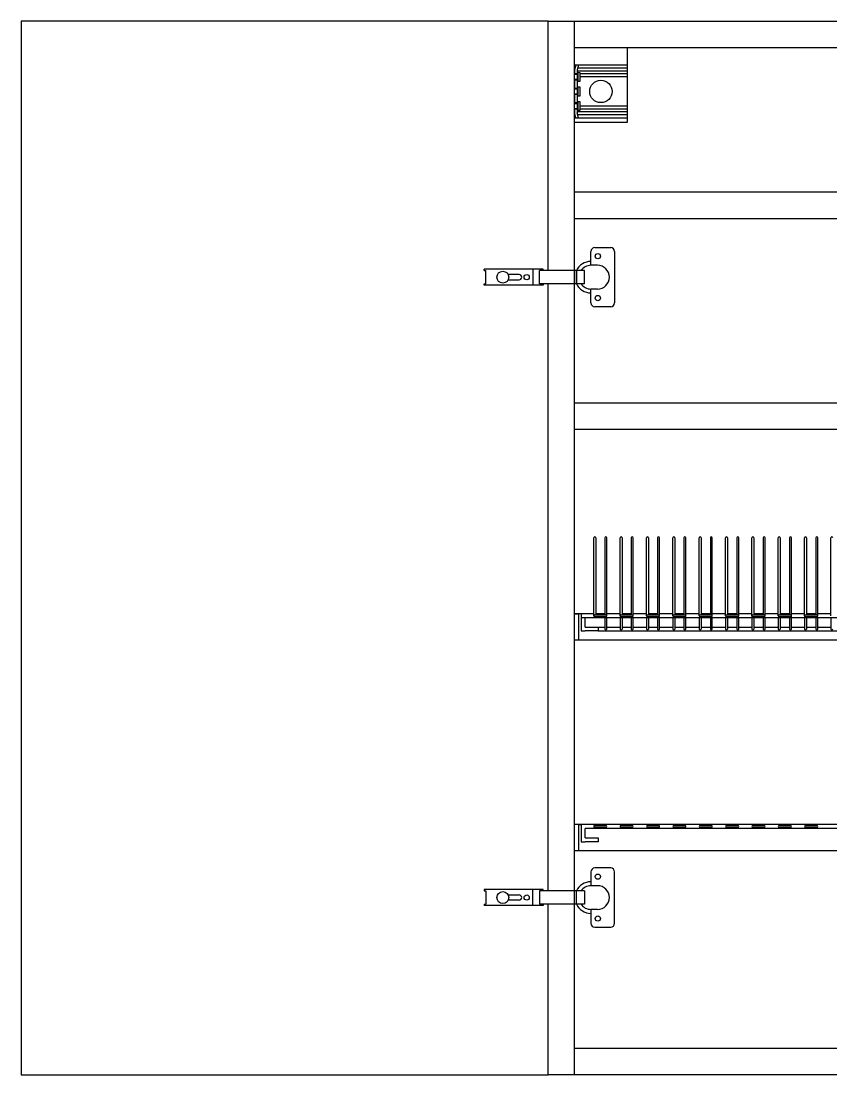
# Model space of a CAD drawing. Header units: millimetres. Extents: x 6384 to 7139, y 3709 to 4012.
# Drawn here: x 6462.8 to 6524.3, y 3715.3 to 3795.3 of the extents above; entities that cross this region are included whole.
import ezdxf

# ---------------------------------------------------------------- set-up
doc = ezdxf.new("R2010")
doc.units = ezdxf.units.MM
for name, color, linetype in [('linee sezionate', 5, 'Continuous'), ('prospetti', 2, 'Continuous'), ('viti', 4, 'Continuous')]:
    doc.layers.add(name, color=color, linetype=linetype)

msp = doc.modelspace()

# ---------------------------------------------------------------- linework, layer by layer
at = {"layer": 'linee sezionate'}
for p, q in [((6506.265, 3750.118), (6506.265, 3756.049)), ((6506.415, 3756.049), (6506.415, 3750.193)), ((6507.115, 3756.049), (6507.115, 3750.193)), ((6507.265, 3750.118), (6507.265, 3756.049)), ((6508.265, 3750.118), (6508.265, 3756.049)), ((6508.415, 3756.049), (6508.415, 3750.193)), ((6509.115, 3756.049), (6509.115, 3750.193)), ((6509.265, 3750.118), (6509.265, 3756.049)), ((6510.265, 3750.118), (6510.265, 3756.049)), ((6510.415, 3756.049), (6510.415, 3750.193)), ((6511.115, 3756.049), (6511.115, 3750.193)), ((6511.265, 3750.118), (6511.265, 3756.049)), ((6512.265, 3750.118), (6512.265, 3756.049)), ((6512.415, 3756.049), (6512.415, 3750.193)), ((6513.115, 3756.049), (6513.115, 3750.193)), ((6513.265, 3750.118), (6513.265, 3756.049)), ((6514.265, 3750.118), (6514.265, 3756.049)), ((6514.415, 3756.049), (6514.415, 3750.193)), ((6515.115, 3756.049), (6515.115, 3750.193)), ((6515.265, 3750.118), (6515.265, 3756.049)), ((6516.265, 3750.118), (6516.265, 3756.049)), ((6516.415, 3756.049), (6516.415, 3750.193)), ((6517.115, 3756.049), (6517.115, 3750.193)), ((6517.265, 3750.118), (6517.265, 3756.049)), ((6518.265, 3750.118), (6518.265, 3756.049)), ((6518.415, 3756.049), (6518.415, 3750.193)), ((6519.115, 3756.049), (6519.115, 3750.193)), ((6519.265, 3750.118), (6519.265, 3756.049)), ((6520.265, 3750.118), (6520.265, 3756.049)), ((6520.415, 3756.049), (6520.415, 3750.193)), ((6521.115, 3756.049), (6521.115, 3750.193)), ((6521.265, 3750.118), (6521.265, 3756.049)), ((6522.265, 3750.118), (6522.265, 3756.049)), ((6522.415, 3756.049), (6522.415, 3750.193)), ((6523.115, 3756.049), (6523.115, 3750.193)), ((6523.265, 3750.118), (6523.265, 3756.049)), ((6524.265, 3750.118), (6524.265, 3756.049)), ((6504.811, 3750.268), (6505.111, 3750.268)), ((6506.265, 3750.268), (6504.811, 3750.268)), ((6505.111, 3750.268), (6505.111, 3748.268)), ((6505.311, 3750.268), (6505.311, 3748.968)), ((6507.115, 3749.968), (6505.311, 3749.968)), ((6505.611, 3749.268), (6505.611, 3749.968)), ((6506.334, 3750.193), (6507.196, 3750.193)), ((6507.196, 3750.043), (6506.334, 3750.043)), ((6507.115, 3750.268), (6506.415, 3750.268)), ((6580.011, 3749.968), (6507.115, 3749.968)), ((6507.115, 3749.968), (6507.115, 3749.118)), ((6508.265, 3750.268), (6507.265, 3750.268)), ((6507.265, 3749.118), (6507.265, 3749.968)), ((6508.265, 3749.968), (6508.265, 3749.118)), ((6508.334, 3750.193), (6509.196, 3750.193)), ((6509.196, 3750.043), (6508.334, 3750.043)), ((6509.115, 3750.268), (6508.415, 3750.268)), ((6508.415, 3749.968), (6508.415, 3749.118)), ((6509.115, 3749.968), (6509.115, 3749.118)), ((6510.265, 3750.268), (6509.265, 3750.268)), ((6509.265, 3749.118), (6509.265, 3749.968)), ((6510.265, 3749.968), (6510.265, 3749.118)), ((6510.334, 3750.193), (6511.196, 3750.193)), ((6511.196, 3750.043), (6510.334, 3750.043)), ((6511.115, 3750.268), (6510.415, 3750.268)), ((6510.415, 3749.968), (6510.415, 3749.118)), ((6511.115, 3749.968), (6511.115, 3749.118)), ((6512.265, 3750.268), (6511.265, 3750.268)), ((6511.265, 3749.118), (6511.265, 3749.968)), ((6512.265, 3749.968), (6512.265, 3749.118)), ((6512.334, 3750.193), (6513.196, 3750.193)), ((6513.196, 3750.043), (6512.334, 3750.043)), ((6513.115, 3750.268), (6512.415, 3750.268)), ((6512.415, 3749.968), (6512.415, 3749.118)), ((6513.115, 3749.968), (6513.115, 3749.118)), ((6514.265, 3750.268), (6513.265, 3750.268)), ((6513.265, 3749.118), (6513.265, 3749.968)), ((6514.265, 3749.968), (6514.265, 3749.118)), ((6514.334, 3750.193), (6515.196, 3750.193)), ((6515.196, 3750.043), (6514.334, 3750.043)), ((6515.115, 3750.268), (6514.415, 3750.268)), ((6514.415, 3749.968), (6514.415, 3749.118)), ((6515.196, 3750.043), (6515.115, 3750.043)), ((6515.115, 3749.968), (6515.115, 3749.118)), ((6516.265, 3750.268), (6515.265, 3750.268)), ((6515.265, 3749.118), (6515.265, 3749.968)), ((6516.265, 3749.968), (6516.265, 3749.118)), ((6516.334, 3750.193), (6517.196, 3750.193)), ((6517.196, 3750.043), (6516.334, 3750.043)), ((6517.115, 3750.268), (6516.415, 3750.268)), ((6516.415, 3749.968), (6516.415, 3749.118)), ((6517.115, 3749.968), (6517.115, 3749.118)), ((6518.265, 3750.268), (6517.265, 3750.268)), ((6517.265, 3749.118), (6517.265, 3749.968)), ((6518.265, 3750.118), (6518.265, 3749.118)), ((6518.334, 3750.193), (6519.196, 3750.193)), ((6519.196, 3750.043), (6518.334, 3750.043)), ((6519.115, 3750.268), (6518.415, 3750.268)), ((6518.415, 3750.043), (6518.415, 3749.118)), ((6519.115, 3749.968), (6519.115, 3749.118)), ((6520.265, 3750.268), (6519.265, 3750.268)), ((6519.265, 3749.118), (6519.265, 3749.968)), ((6520.265, 3749.968), (6520.265, 3749.118)), ((6520.334, 3750.193), (6521.196, 3750.193)), ((6521.196, 3750.043), (6520.334, 3750.043)), ((6521.115, 3750.268), (6520.415, 3750.268)), ((6520.415, 3749.968), (6520.415, 3749.118)), ((6521.115, 3750.043), (6521.115, 3749.118)), ((6522.265, 3750.268), (6521.265, 3750.268)), ((6521.265, 3749.118), (6521.265, 3750.118)), ((6522.265, 3750.118), (6522.265, 3749.118)), ((6522.334, 3750.193), (6523.196, 3750.193)), ((6523.196, 3750.043), (6522.334, 3750.043)), ((6523.115, 3750.268), (6522.415, 3750.268)), ((6522.415, 3750.043), (6522.415, 3749.118)), ((6523.115, 3749.968), (6523.115, 3749.118)), ((6524.265, 3750.268), (6523.265, 3750.268)), ((6523.265, 3749.118), (6523.265, 3749.968)), ((6524.265, 3749.968), (6524.265, 3749.118)), ((6505.311, 3748.968), (6505.611, 3748.968)), ((6505.611, 3749.268), (6506.611, 3749.268)), ((6506.611, 3748.968), (6505.611, 3748.968)), ((6506.611, 3749.268), (6506.611, 3748.968)), ((6506.611, 3749.268), (6507.115, 3749.268)), ((6506.611, 3748.968), (6579.011, 3748.968)), ((6507.265, 3749.268), (6508.265, 3749.268)), ((6508.415, 3749.268), (6509.115, 3749.268)), ((6509.265, 3749.268), (6510.265, 3749.268)), ((6510.415, 3749.268), (6511.115, 3749.268)), ((6511.265, 3749.268), (6512.265, 3749.268)), ((6512.415, 3749.268), (6513.115, 3749.268)), ((6513.265, 3749.268), (6514.265, 3749.268)), ((6514.415, 3749.268), (6515.115, 3749.268)), ((6515.265, 3749.268), (6516.265, 3749.268)), ((6516.415, 3749.268), (6517.115, 3749.268)), ((6517.265, 3749.268), (6518.265, 3749.268)), ((6518.415, 3749.268), (6519.115, 3749.268)), ((6519.265, 3749.268), (6520.265, 3749.268)), ((6520.415, 3749.268), (6521.115, 3749.268)), ((6521.265, 3749.268), (6522.265, 3749.268)), ((6522.415, 3749.268), (6523.115, 3749.268)), ((6523.265, 3749.268), (6524.265, 3749.268)), ((6580.811, 3734.268), (6504.811, 3734.268)), ((6505.111, 3734.268), (6505.111, 3732.268)), ((6505.111, 3734.268), (6505.311, 3734.268)), ((6505.311, 3734.268), (6505.311, 3732.968)), ((6580.011, 3733.968), (6505.611, 3733.968)), ((6505.611, 3733.268), (6505.611, 3733.968)), ((6506.334, 3734.193), (6507.196, 3734.193)), ((6507.196, 3734.043), (6506.334, 3734.043)), ((6508.334, 3734.193), (6509.196, 3734.193)), ((6509.196, 3734.043), (6508.334, 3734.043)), ((6510.334, 3734.193), (6511.196, 3734.193)), ((6511.196, 3734.043), (6510.334, 3734.043)), ((6512.334, 3734.193), (6513.196, 3734.193)), ((6513.196, 3734.043), (6512.334, 3734.043)), ((6514.334, 3734.193), (6515.196, 3734.193)), ((6515.196, 3734.043), (6514.334, 3734.043)), ((6516.334, 3734.193), (6517.196, 3734.193)), ((6517.196, 3734.043), (6516.334, 3734.043)), ((6518.334, 3734.193), (6519.196, 3734.193)), ((6519.196, 3734.043), (6518.334, 3734.043)), ((6520.334, 3734.193), (6521.196, 3734.193)), ((6521.196, 3734.043), (6520.334, 3734.043)), ((6522.334, 3734.193), (6523.196, 3734.193)), ((6523.196, 3734.043), (6522.334, 3734.043)), ((6505.311, 3732.968), (6505.611, 3732.968)), ((6505.611, 3733.268), (6506.611, 3733.268)), ((6506.611, 3732.968), (6505.611, 3732.968)), ((6506.611, 3733.268), (6506.611, 3732.968))]:
    msp.add_line(p, q, dxfattribs=at)
for centre, start, end in [((6506.34, 3756.043), 4.69191, 175.30809), ((6507.19, 3756.043), 4.69191, 175.30809), ((6508.34, 3756.043), 4.69191, 175.30809), ((6509.19, 3756.043), 4.69191, 175.30809), ((6510.34, 3756.043), 4.69191, 175.30809), ((6511.19, 3756.043), 4.69191, 175.30809), ((6512.34, 3756.043), 4.69191, 175.30809), ((6513.19, 3756.043), 4.69191, 175.30809), ((6514.34, 3756.043), 4.69191, 175.30809), ((6515.19, 3756.043), 4.69191, 175.30809), ((6516.34, 3756.043), 4.69191, 175.30809), ((6517.19, 3756.043), 4.69191, 175.30809), ((6518.34, 3756.043), 4.69191, 175.30809), ((6519.19, 3756.043), 4.69191, 175.30809), ((6520.34, 3756.043), 4.69191, 175.30809), ((6521.19, 3756.043), 4.69191, 175.30809), ((6522.34, 3756.043), 4.69191, 175.30809), ((6523.19, 3756.043), 4.69191, 175.30809), ((6524.34, 3756.043), 4.69191, 175.30809), ((6506.34, 3750.118), 94.69191, 265.30809), ((6507.19, 3750.118), 274.69191, 85.30809), ((6508.34, 3750.118), 94.69191, 265.30809), ((6509.19, 3750.118), 274.69191, 85.30809), ((6510.34, 3750.118), 94.69191, 265.30809), ((6511.19, 3750.118), 274.69191, 85.30809), ((6512.34, 3750.118), 94.69191, 265.30809), ((6513.19, 3750.118), 274.69191, 85.30809), ((6514.34, 3750.118), 94.69191, 265.30809), ((6515.19, 3750.118), 274.69191, 85.30809), ((6516.34, 3750.118), 94.69191, 265.30809), ((6517.19, 3750.118), 274.69191, 85.30809), ((6518.34, 3750.118), 94.69191, 265.30809), ((6519.19, 3750.118), 274.69191, 85.30809), ((6520.34, 3750.118), 94.69191, 265.30809), ((6521.19, 3750.118), 274.69191, 85.30809), ((6522.34, 3750.118), 94.69191, 265.30809), ((6523.19, 3750.118), 274.69191, 85.30809), ((6507.19, 3749.124), 184.69191, 355.30809), ((6508.34, 3749.124), 184.69191, 355.30809), ((6509.19, 3749.124), 184.69191, 355.30809), ((6510.34, 3749.124), 184.69191, 355.30809), ((6511.19, 3749.124), 184.69191, 355.30809), ((6512.34, 3749.124), 184.69191, 355.30809), ((6513.19, 3749.124), 184.69191, 355.30809), ((6514.34, 3749.124), 184.69191, 355.30809), ((6515.19, 3749.124), 184.69191, 355.30809), ((6516.34, 3749.124), 184.69191, 355.30809), ((6517.19, 3749.124), 184.69191, 355.30809), ((6518.34, 3749.124), 184.69191, 355.30809), ((6519.19, 3749.124), 184.69191, 355.30809), ((6520.34, 3749.124), 184.69191, 355.30809), ((6521.19, 3749.124), 184.69191, 355.30809), ((6522.34, 3749.124), 184.69191, 355.30809), ((6523.19, 3749.124), 184.69191, 355.30809), ((6524.34, 3749.124), 184.69191, 355.30809), ((6506.34, 3734.118), 94.69191, 265.30809), ((6507.19, 3734.118), 274.69191, 85.30809), ((6508.34, 3734.118), 94.69191, 265.30809), ((6509.19, 3734.118), 274.69191, 85.30809), ((6510.34, 3734.118), 94.69191, 265.30809), ((6511.19, 3734.118), 274.69191, 85.30809), ((6512.34, 3734.118), 94.69191, 265.30809), ((6513.19, 3734.118), 274.69191, 85.30809), ((6514.34, 3734.118), 94.69191, 265.30809), ((6515.19, 3734.118), 274.69191, 85.30809), ((6516.34, 3734.118), 94.69191, 265.30809), ((6517.19, 3734.118), 274.69191, 85.30809), ((6518.34, 3734.118), 94.69191, 265.30809), ((6519.19, 3734.118), 274.69191, 85.30809), ((6520.34, 3734.118), 94.69191, 265.30809), ((6521.19, 3734.118), 274.69191, 85.30809), ((6522.34, 3734.118), 94.69191, 265.30809), ((6523.19, 3734.118), 274.69191, 85.30809)]:
    msp.add_arc(centre, 0.0753, start, end, dxfattribs=at)
at = {"layer": 'prospetti'}
for p, q in [((6502.811, 3795.268), (6462.811, 3795.268)), ((6462.811, 3795.268), (6462.811, 3715.268)), ((6502.811, 3795.268), (6582.811, 3795.268)), ((6502.811, 3776.327), (6502.811, 3795.268)), ((6504.811, 3715.268), (6504.811, 3795.268)), ((6504.811, 3793.268), (6580.811, 3793.268)), ((6508.811, 3793.268), (6508.811, 3787.567)), ((6508.811, 3787.567), (6504.811, 3787.567)), ((6580.811, 3782.268), (6504.811, 3782.268)), ((6580.811, 3780.268), (6504.811, 3780.268)), ((6502.811, 3729.232), (6502.811, 3775.327)), ((6580.811, 3766.268), (6504.811, 3766.268)), ((6580.811, 3764.268), (6504.811, 3764.268)), ((6580.811, 3748.268), (6504.811, 3748.268)), ((6580.811, 3732.268), (6504.811, 3732.268)), ((6502.811, 3715.268), (6502.811, 3728.232)), ((6580.811, 3717.268), (6504.811, 3717.268)), ((6462.811, 3715.268), (6502.811, 3715.268)), ((6582.811, 3715.268), (6502.811, 3715.268))]:
    msp.add_line(p, q, dxfattribs=at)
at = {"layer": 'viti'}
for p, q in [((6508.811, 3791.923), (6504.808, 3791.923)), ((6504.808, 3791.923), (6504.811, 3791.923)), ((6504.908, 3791.923), (6504.811, 3791.556)), ((6504.811, 3791.556), (6504.811, 3791.263)), ((6505.011, 3791.263), (6504.811, 3791.263)), ((6505.011, 3791.202), (6504.811, 3791.202)), ((6505.108, 3791.923), (6505.011, 3791.556)), ((6505.011, 3791.556), (6505.011, 3788.29)), ((6508.811, 3791.477), (6505.011, 3791.477)), ((6505.074, 3791.314), (6505.011, 3791.299)), ((6505.074, 3791.314), (6505.011, 3791.299)), ((6505.011, 3791.299), (6505.011, 3790.757)), ((6505.011, 3791.299), (6505.011, 3790.757)), ((6508.811, 3791.696), (6505.048, 3791.696)), ((6505.074, 3791.377), (6505.215, 3791.372)), ((6505.074, 3790.678), (6505.074, 3791.377)), ((6505.215, 3791.372), (6505.215, 3790.683)), ((6508.811, 3791.265), (6505.215, 3791.265)), ((6508.811, 3791.923), (6508.811, 3787.923)), ((6504.811, 3790.852), (6505.011, 3790.852)), ((6505.011, 3790.792), (6504.811, 3790.792)), ((6504.811, 3790.792), (6504.811, 3790.158)), ((6505.011, 3790.757), (6505.074, 3790.741)), ((6505.011, 3790.757), (6505.074, 3790.741)), ((6505.215, 3790.683), (6505.074, 3790.678)), ((6508.811, 3791.028), (6505.215, 3791.028)), ((6505.011, 3790.158), (6504.811, 3790.158)), ((6505.011, 3790.098), (6504.811, 3790.098)), ((6504.811, 3789.747), (6505.011, 3789.747)), ((6505.011, 3789.687), (6504.811, 3789.687)), ((6504.811, 3789.687), (6504.811, 3789.054)), ((6505.074, 3790.209), (6505.011, 3790.194)), ((6505.074, 3790.209), (6505.011, 3790.194)), ((6505.011, 3790.194), (6505.011, 3789.652)), ((6505.011, 3790.194), (6505.011, 3789.652)), ((6505.011, 3789.652), (6505.074, 3789.636)), ((6505.011, 3789.652), (6505.074, 3789.636)), ((6505.074, 3790.272), (6505.215, 3790.268)), ((6505.074, 3789.573), (6505.074, 3790.272)), ((6505.215, 3790.268), (6505.215, 3789.578)), ((6505.011, 3789.054), (6504.811, 3789.054)), ((6505.011, 3788.993), (6504.811, 3788.993)), ((6505.074, 3789.105), (6505.011, 3789.089)), ((6505.074, 3789.105), (6505.011, 3789.089)), ((6505.011, 3789.089), (6505.011, 3788.547)), ((6505.011, 3789.089), (6505.011, 3788.547)), ((6505.215, 3789.578), (6505.074, 3789.573)), ((6505.074, 3789.168), (6505.215, 3789.163)), ((6505.074, 3788.469), (6505.074, 3789.168)), ((6505.215, 3789.163), (6505.215, 3788.473)), ((6508.811, 3788.818), (6505.215, 3788.818)), ((6504.811, 3788.643), (6505.011, 3788.642)), ((6504.811, 3788.583), (6504.811, 3788.29)), ((6505.011, 3788.583), (6504.811, 3788.583)), ((6504.908, 3787.923), (6504.811, 3788.29)), ((6505.011, 3788.547), (6505.074, 3788.532)), ((6505.011, 3788.547), (6505.074, 3788.532)), ((6508.811, 3788.369), (6505.011, 3788.369)), ((6505.108, 3787.923), (6505.011, 3788.29)), ((6508.811, 3788.149), (6505.048, 3788.149)), ((6505.215, 3788.473), (6505.074, 3788.469)), ((6508.811, 3788.58), (6505.215, 3788.58)), ((6504.808, 3787.923), (6504.811, 3787.923)), ((6504.811, 3787.923), (6508.811, 3787.923)), ((6506.052, 3776.727), (6506.052, 3777.777)), ((6506.352, 3778.077), (6507.552, 3778.077)), ((6507.852, 3777.777), (6507.852, 3773.877)), ((6502.44, 3776.427), (6497.94, 3776.427)), ((6497.94, 3776.327), (6497.94, 3776.427)), ((6497.94, 3776.327), (6498.09, 3776.327)), ((6498.09, 3775.327), (6498.09, 3776.327)), ((6500.598, 3776.027), (6499.774, 3776.027)), ((6501.649, 3776.427), (6501.649, 3775.227)), ((6505.562, 3776.327), (6502.14, 3776.327)), ((6502.14, 3775.327), (6502.14, 3776.327)), ((6502.44, 3776.327), (6502.44, 3776.427)), ((6504.811, 3776.327), (6504.811, 3775.327)), ((6504.961, 3776.327), (6504.961, 3775.327)), ((6505.562, 3775.327), (6505.562, 3776.327)), ((6506.552, 3776.727), (6506.052, 3776.727)), ((6497.94, 3775.227), (6497.94, 3775.327)), ((6497.94, 3775.327), (6498.09, 3775.327)), ((6502.44, 3775.227), (6497.94, 3775.227)), ((6499.774, 3775.627), (6500.598, 3775.627)), ((6505.562, 3775.327), (6502.14, 3775.327)), ((6502.44, 3775.327), (6502.44, 3775.227)), ((6506.052, 3773.877), (6506.052, 3774.927)), ((6506.552, 3774.927), (6506.052, 3774.927)), ((6507.552, 3773.577), (6506.352, 3773.577)), ((6506.052, 3730.682), (6506.052, 3729.632)), ((6507.552, 3730.982), (6506.352, 3730.982)), ((6507.852, 3726.782), (6507.852, 3730.682)), ((6506.552, 3729.632), (6506.052, 3729.632)), ((6502.44, 3729.332), (6497.94, 3729.332)), ((6497.94, 3729.332), (6497.94, 3729.232)), ((6497.94, 3729.232), (6498.09, 3729.232)), ((6498.09, 3729.232), (6498.09, 3728.232)), ((6499.774, 3728.932), (6500.598, 3728.932)), ((6501.649, 3728.132), (6501.649, 3729.332)), ((6505.562, 3729.232), (6502.14, 3729.232)), ((6502.14, 3729.232), (6502.14, 3728.232)), ((6502.44, 3729.232), (6502.44, 3729.332)), ((6504.811, 3728.232), (6504.811, 3729.232)), ((6504.961, 3728.232), (6504.961, 3729.232)), ((6505.562, 3729.232), (6505.562, 3728.232)), ((6497.94, 3728.232), (6497.94, 3728.132)), ((6497.94, 3728.232), (6498.09, 3728.232)), ((6502.44, 3728.132), (6497.94, 3728.132)), ((6500.598, 3728.532), (6499.774, 3728.532)), ((6505.562, 3728.232), (6502.14, 3728.232)), ((6502.44, 3728.232), (6502.44, 3728.132)), ((6506.052, 3727.832), (6506.052, 3726.782)), ((6506.552, 3727.832), (6506.052, 3727.832)), ((6506.352, 3726.482), (6507.552, 3726.482))]:
    msp.add_line(p, q, dxfattribs=at)
for centre, radius in [((6506.811, 3789.923), 0.848), ((6506.578, 3777.421), 0.2), ((6499.37, 3775.827), 0.45), ((6501.179, 3775.827), 0.2), ((6506.578, 3774.239), 0.2), ((6506.578, 3730.32), 0.2), ((6499.37, 3728.732), 0.45), ((6501.179, 3728.732), 0.2), ((6506.578, 3727.138), 0.2)]:
    msp.add_circle(centre, radius, dxfattribs=at)
for centre, radius, start, end in [((6506.352, 3777.777), 0.3, 90, 180), ((6507.552, 3777.777), 0.3, 0, 90), ((6506.052, 3775.827), 1.2, 90, 155.37568), ((6500.598, 3775.827), 0.2, 0, 90), ((6506.052, 3775.827), 0.9, 90, 146.25101), ((6506.552, 3775.827), 0.9, 270, 90), ((6500.598, 3775.827), 0.2, 270, 0), ((6506.052, 3775.827), 1.2, 204.62432, 270), ((6506.052, 3775.827), 0.9, 213.74899, 270), ((6506.352, 3773.877), 0.3, 180, 270), ((6507.552, 3773.877), 0.3, 270, 0), ((6506.352, 3730.682), 0.3, 90, 180), ((6507.552, 3730.682), 0.3, 0, 90), ((6506.052, 3728.732), 1.2, 90, 155.37568), ((6506.052, 3728.732), 0.9, 90, 146.25101), ((6506.552, 3728.732), 0.9, 270, 90), ((6500.598, 3728.732), 0.2, 0, 90), ((6500.598, 3728.732), 0.2, 270, 0), ((6506.052, 3728.732), 1.2, 204.62432, 270), ((6506.052, 3728.732), 0.9, 213.74899, 270), ((6506.352, 3726.782), 0.3, 180, 270), ((6507.552, 3726.782), 0.3, 270, 0)]:
    msp.add_arc(centre, radius, start, end, dxfattribs=at)

doc.saveas('drawing.dxf')
